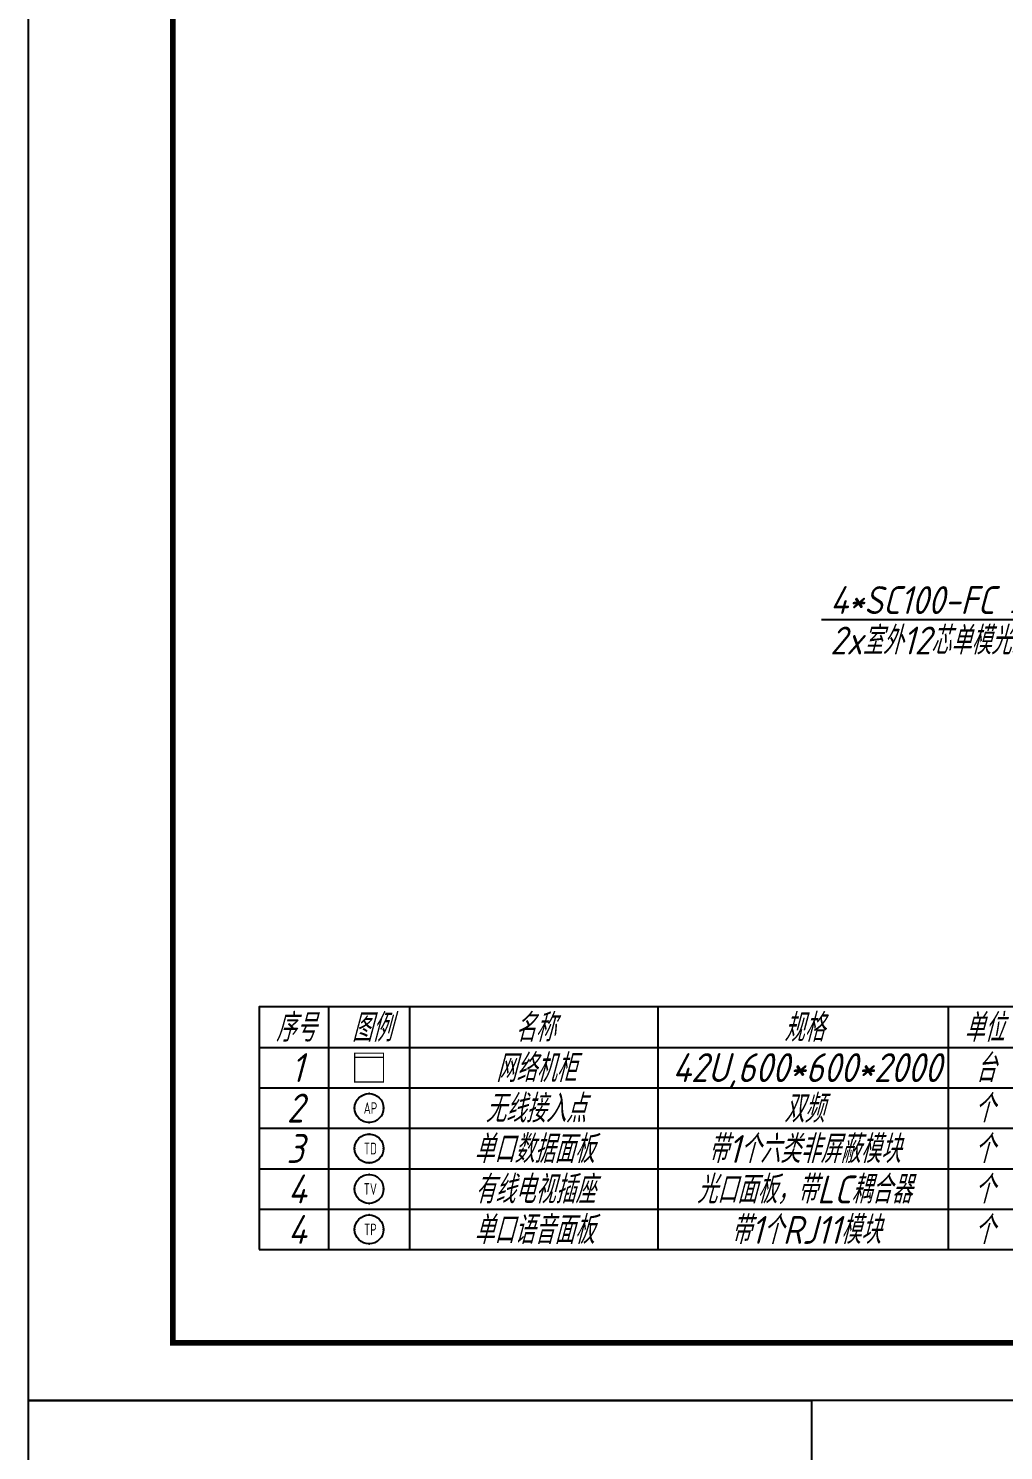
# Model space of a CAD drawing. Extents: x 1252172 to 1336272, y -987752 to -826269.
# Drawn here: x 1252172 to 1269054, y -922488 to -897882 of the extents above; entities that cross this region are included whole.
import ezdxf
from ezdxf.enums import TextEntityAlignment as Align

# ---------------------------------------------------------------- set-up
doc = ezdxf.new("R2010")
doc.units = 0
doc.header["$LTSCALE"] = 1000
doc.header["$PDSIZE"] = 50
for name, color, linetype in [('BTTK', 7, 'Continuous'), ('CABLETRAY_DIM', 3, 'Continuous'), ('PUB_TITLE', 7, 'Continuous'), ('TEL_TAB', 7, 'Continuous'), ('电-标注', 1, 'Continuous')]:
    doc.layers.add(name, color=color, linetype=linetype)
doc.layers.add('yichutu', color=7, linetype='Continuous', true_color=0xffffff, plot=False)
doc.styles.add('_TEL_ATTDEF', font='GBENOR', dxfattribs={"width": 0.8, "height": 3, "bigfont": 'GBCBIG'})
doc.styles.add('_TEL_DIM', font='SIMPLEX', dxfattribs={"width": 0.8, "height": 3.5, "bigfont": 'HZTXT'})
doc.styles.add('HZ(TK)', font='geniso.shx', dxfattribs={"width": 0.9, "bigfont": 'hztxt.shx'})
doc.styles.get("Standard").update_dxf_attribs({"font": 'gbeitc.shx', "bigfont": 'gbcbig.shx'})

# ---------------------------------------------------------------- blocks, each defined once
blk = doc.blocks.new('vhtemplate_2020年新竖式图框_A1')
at = {"layer": 'PUB_TITLE', "color": 7}
blk.add_lwpolyline([(0, 594), (841, 594), (841, 0), (0, 0)], close=True, dxfattribs=at)
at = {"layer": 'PUB_TITLE', "const_width": 1}
blk.add_lwpolyline([(25, 10), (831, 10), (831, 584), (25, 584)], close=True, dxfattribs=at)
at = {"layer": 'BTTK', "color": 4, "style": 'HZ(TK)', "width": 0.9}
for tag, p in [('合作单位', (796, 511.5)), ('建设单位', (796, 209.5)), ('工程名称', (796, 176.5)), ('子项名称', (806, 160)), ('图纸名称', (796, 141))]:
    blk.add_attdef(tag, text='', height=3.5, dxfattribs=at).set_placement(p, align=Align.MIDDLE_CENTER)
for tag, p in [('注册证书号', (808.5, 309.01)), ('注册印章号', (808.5, 301.01)), ('设计号', (806, 193)), ('图别', (789.75, 34)), ('图号', (822.25, 34)), ('版本号', (789.75, 26)), ('日期', (822.25, 26))]:
    blk.add_attdef(tag, text='', height=3.5, dxfattribs=at).set_placement(p, align=Align.MIDDLE)
blk = doc.blocks.new('yct-841-594-84100-59400-100-1000.0')
at = {"layer": 'yichutu', "color": 7, "true_color": 0xffffff}
blk.add_lwpolyline([(0, 0), (0, 59400), (84100, 59400), (84100, 0)], close=True, dxfattribs=at)
blk = doc.blocks.new('$equip_U$00000092(win7-PC-hzk)')
at = {"const_width": 0.05}
blk.add_lwpolyline([(-0.6, 1.2), (0.6, 1.2), (0.6, 0), (-0.6, 0)], close=True, dxfattribs=at)
blk.add_lwpolyline([(-0.6, 1.028), (0.6, 1.028)], dxfattribs=at)
at = {"color": 7, "style": '_TEL_DIM', "flags": 1}
for tag in ['A', 'REMARK']:
    blk.add_attdef(tag, text='', height=0.00002, dxfattribs=at).set_placement((0, 0), align=Align.MIDDLE_CENTER)
at = {"color": 7, "style": '_TEL_DIM'}
blk.add_attdef('$TEXT$', text='', height=0.00002, dxfattribs=at).set_placement((0, 0), align=Align.MIDDLE_CENTER)
blk = doc.blocks.new('$equip$00003217')
at = {"const_width": 0.05}
blk.add_lwpolyline([(0, 0.5, -1), (0, -0.5, -1), (0, 0.5, 0.021884)], format="xyb", dxfattribs=at)
blk.add_circle((0, 0), 0.5)
for p in [(0, 0.5), (-0.5, 0), (0.5, 0), (0, -0.5)]:
    blk.add_point(p)
at = {"color": 7, "style": '_TEL_ATTDEF'}
blk.add_attdef('$TEXT$', text='', height=0.4, dxfattribs=at).set_placement((0, 0), align=Align.MIDDLE_CENTER)
at = {"color": 7, "style": '_TEL_DIM', "flags": 1}
for tag in ['A', 'REMARK']:
    blk.add_attdef(tag, text='', height=0.00002, dxfattribs=at).set_placement((0, 0), align=Align.MIDDLE_CENTER)
blk = doc.blocks.new('$equip$00003209')
at = {"const_width": 0.05}
blk.add_lwpolyline([(0, 0.5, -1), (0, -0.5, -1), (0, 0.5, 0.021884)], format="xyb", dxfattribs=at)
blk.add_circle((0, 0), 0.5)
for p in [(0, 0.5), (-0.5, 0), (0.5, 0), (0, -0.5)]:
    blk.add_point(p)
at = {"color": 7, "style": '_TEL_ATTDEF'}
blk.add_attdef('$TEXT$', text='', height=0.4, dxfattribs=at).set_placement((0, 0), align=Align.MIDDLE_CENTER)
at = {"color": 7, "style": '_TEL_DIM', "flags": 1}
for tag in ['A', 'REMARK']:
    blk.add_attdef(tag, text='', height=0.00002, dxfattribs=at).set_placement((0, 0), align=Align.MIDDLE_CENTER)
blk = doc.blocks.new('$equip$00003204')
at = {"const_width": 0.05}
blk.add_lwpolyline([(0, 0.5, -1), (0, -0.5, -1), (0, 0.5, 0.021884)], format="xyb", dxfattribs=at)
blk.add_circle((0, 0), 0.5)
for p in [(0, 0.5), (-0.5, 0), (0.5, 0), (0, -0.5)]:
    blk.add_point(p)
at = {"color": 7, "style": '_TEL_ATTDEF'}
blk.add_attdef('$TEXT$', text='', height=0.4, dxfattribs=at).set_placement((0, 0), align=Align.MIDDLE_CENTER)
at = {"color": 7, "style": '_TEL_DIM', "flags": 1}
for tag in ['A', 'REMARK']:
    blk.add_attdef(tag, text='', height=0.00002, dxfattribs=at).set_placement((0, 0), align=Align.MIDDLE_CENTER)
blk = doc.blocks.new('$equip$00003208')
at = {"const_width": 0.04}
blk.add_lwpolyline([(0, 0.5, -1), (0, -0.5, -1), (0, 0.5, 0.021884)], format="xyb", dxfattribs=at)
blk.add_circle((0, 0), 0.5)
for p in [(0, 0.5), (-0.5, 0), (0.5, 0), (0, -0.5)]:
    blk.add_point(p)
at = {"color": 7, "style": '_TEL_ATTDEF'}
blk.add_attdef('$TEXT$', text='', height=0.4, dxfattribs=at).set_placement((0, 0), align=Align.MIDDLE_CENTER)
at = {"color": 7, "style": '_TEL_DIM', "flags": 1}
for tag in ['A', 'REMARK']:
    blk.add_attdef(tag, text='', height=0.00002, dxfattribs=at).set_placement((0, 0), align=Align.MIDDLE_CENTER)

msp = doc.modelspace()

# ---------------------------------------------------------------- linework, layer by layer
at = {"layer": 'CABLETRAY_DIM', "linetype": 'ByBlock'}
msp.add_line((1277596, -908114), (1265901, -908114), dxfattribs=at)
at = {"layer": 'TEL_TAB'}
msp.add_lwpolyline([(1256169, -919012), (1292147, -919012), (1292147, -914812), (1256169, -914812)], close=True, dxfattribs=at)
for points in [[(1257369, -914812), (1257369, -919012)], [(1258769, -914812), (1258769, -919012)], [(1263069, -914812), (1263069, -919012)], [(1268094, -914812), (1268094, -919012)], [(1256169, -915512), (1292147, -915512)], [(1256169, -916212), (1292147, -916212)], [(1256169, -916912), (1292147, -916912)], [(1256169, -917612), (1292147, -917612)], [(1256169, -918312), (1292147, -918312)]]:
    msp.add_lwpolyline(points, dxfattribs=at)
at = {"layer": '电-标注'}
msp.add_lwpolyline([(1252172, -921624), (1265730, -921624), (1265730, -928352), (1252172, -928352)], close=True, dxfattribs=at)

# ---------------------------------------------------------------- block references
at = {"layer": 'TEL_TAB', "color": 0}
for name, p, xscale, yscale, zscale in [('$equip_U$00000092(win7-PC-hzk)', (1258069, -916112), 416.6666666019915, 416.6666666019915, 416.6666666019915), ('$equip$00003217', (1258069, -916562, 0), 499.9999900000001, 499.9999900000001, 499.9999900000001), ('$equip$00003209', (1258069, -917262, 0), 499.9999900000001, 499.9999900000001, 499.9999900000001), ('$equip$00003204', (1258069, -917962, 0), 499.9999900000001, 499.9999900000001, 499.9999900000001), ('$equip$00003208', (1258069, -918662, 0), 499.9999900000001, 499.9999900000001, 499.9999900000001)]:
    msp.add_blockref(name, p, dxfattribs=dict(at, xscale=xscale, yscale=yscale, zscale=zscale))
at = {"layer": 'yichutu'}
msp.add_blockref('yct-841-594-84100-59400-100-1000.0', (1252172, -921624), dxfattribs=at)
at = {"layer": '电-标注', "xscale": 100, "yscale": 100, "zscale": 100}
msp.add_blockref('vhtemplate_2020年新竖式图框_A1', (1252172, -921624), dxfattribs=at)

# ---------------------------------------------------------------- texts
at = {"color": 0}
for s, height, style, width, p in [('REMARK', 0.00833, '_TEL_DIM', 0.64, (1258069, -916112)), ('AP', 200, '_TEL_ATTDEF', 0.8, (1257976, -916662, 0)), ('TD', 200, '_TEL_ATTDEF', 0.8, (1257979, -917362, 0)), ('TV', 200, '_TEL_ATTDEF', 0.8, (1257976, -918062, 0)), ('TP', 200, '_TEL_ATTDEF', 0.8, (1257982, -918762, 0))]:
    msp.add_text(s, height=height, dxfattribs=dict(at, style=style, width=width)).set_placement(p)
at = {"layer": 'CABLETRAY_DIM', "color": 7, "linetype": 'ByBlock'}
for s, p in [('4*SC100-FC 室外埋深0.8m', (1266051, -908014)), ('2x室外12芯单模光缆+1x室外4芯单模光缆+1x25对大对数电缆（5类）', (1266051, -908714))]:
    msp.add_text(s, height=482.27, dxfattribs=at).set_placement(p)
at = {"layer": 'TEL_TAB'}
for s, height, p in [('序号', 482.3, (1256453, -915412)), ('图例', 482.3, (1257769, -915412)), ('名称', 482.3, (1260597, -915412)), ('规格', 482.3, (1265252, -915412)), ('单位', 482.3, (1268369, -915412)), ('1', 500, (1256717, -916112)), ('网络机柜', 482.3, (1260265, -916112)), ('42U,600*600*2000', 500, (1263321, -916112)), ('台', 482, (1268569, -916112)), ('无线接入点', 482.3, (1260084, -916812)), ('双频', 482.3, (1265252, -916812)), ('个', 482, (1268545, -916812)), ('2', 500, (1256644, -916812)), ('3', 500, (1256639, -917512)), ('单口数据面板', 482.3, (1259885, -917512)), ('带1个六类非屏蔽模块', 482.3, (1263936, -917512)), ('个', 482, (1268545, -917512)), ('4', 500, (1256665, -918212)), ('有线电视插座', 482.3, (1259898, -918212)), ('光口面板，带LC耦合器', 482.27, (1263742, -918212)), ('个', 482, (1268545, -918212)), ('4', 500, (1256665, -918912)), ('单口语音面板', 482.3, (1259885, -918912)), ('带1个RJ11模块', 482.3, (1264331, -918912)), ('个', 482, (1268545, -918912))]:
    msp.add_text(s, height=height, dxfattribs=at).set_placement(p)

doc.saveas('drawing.dxf')
